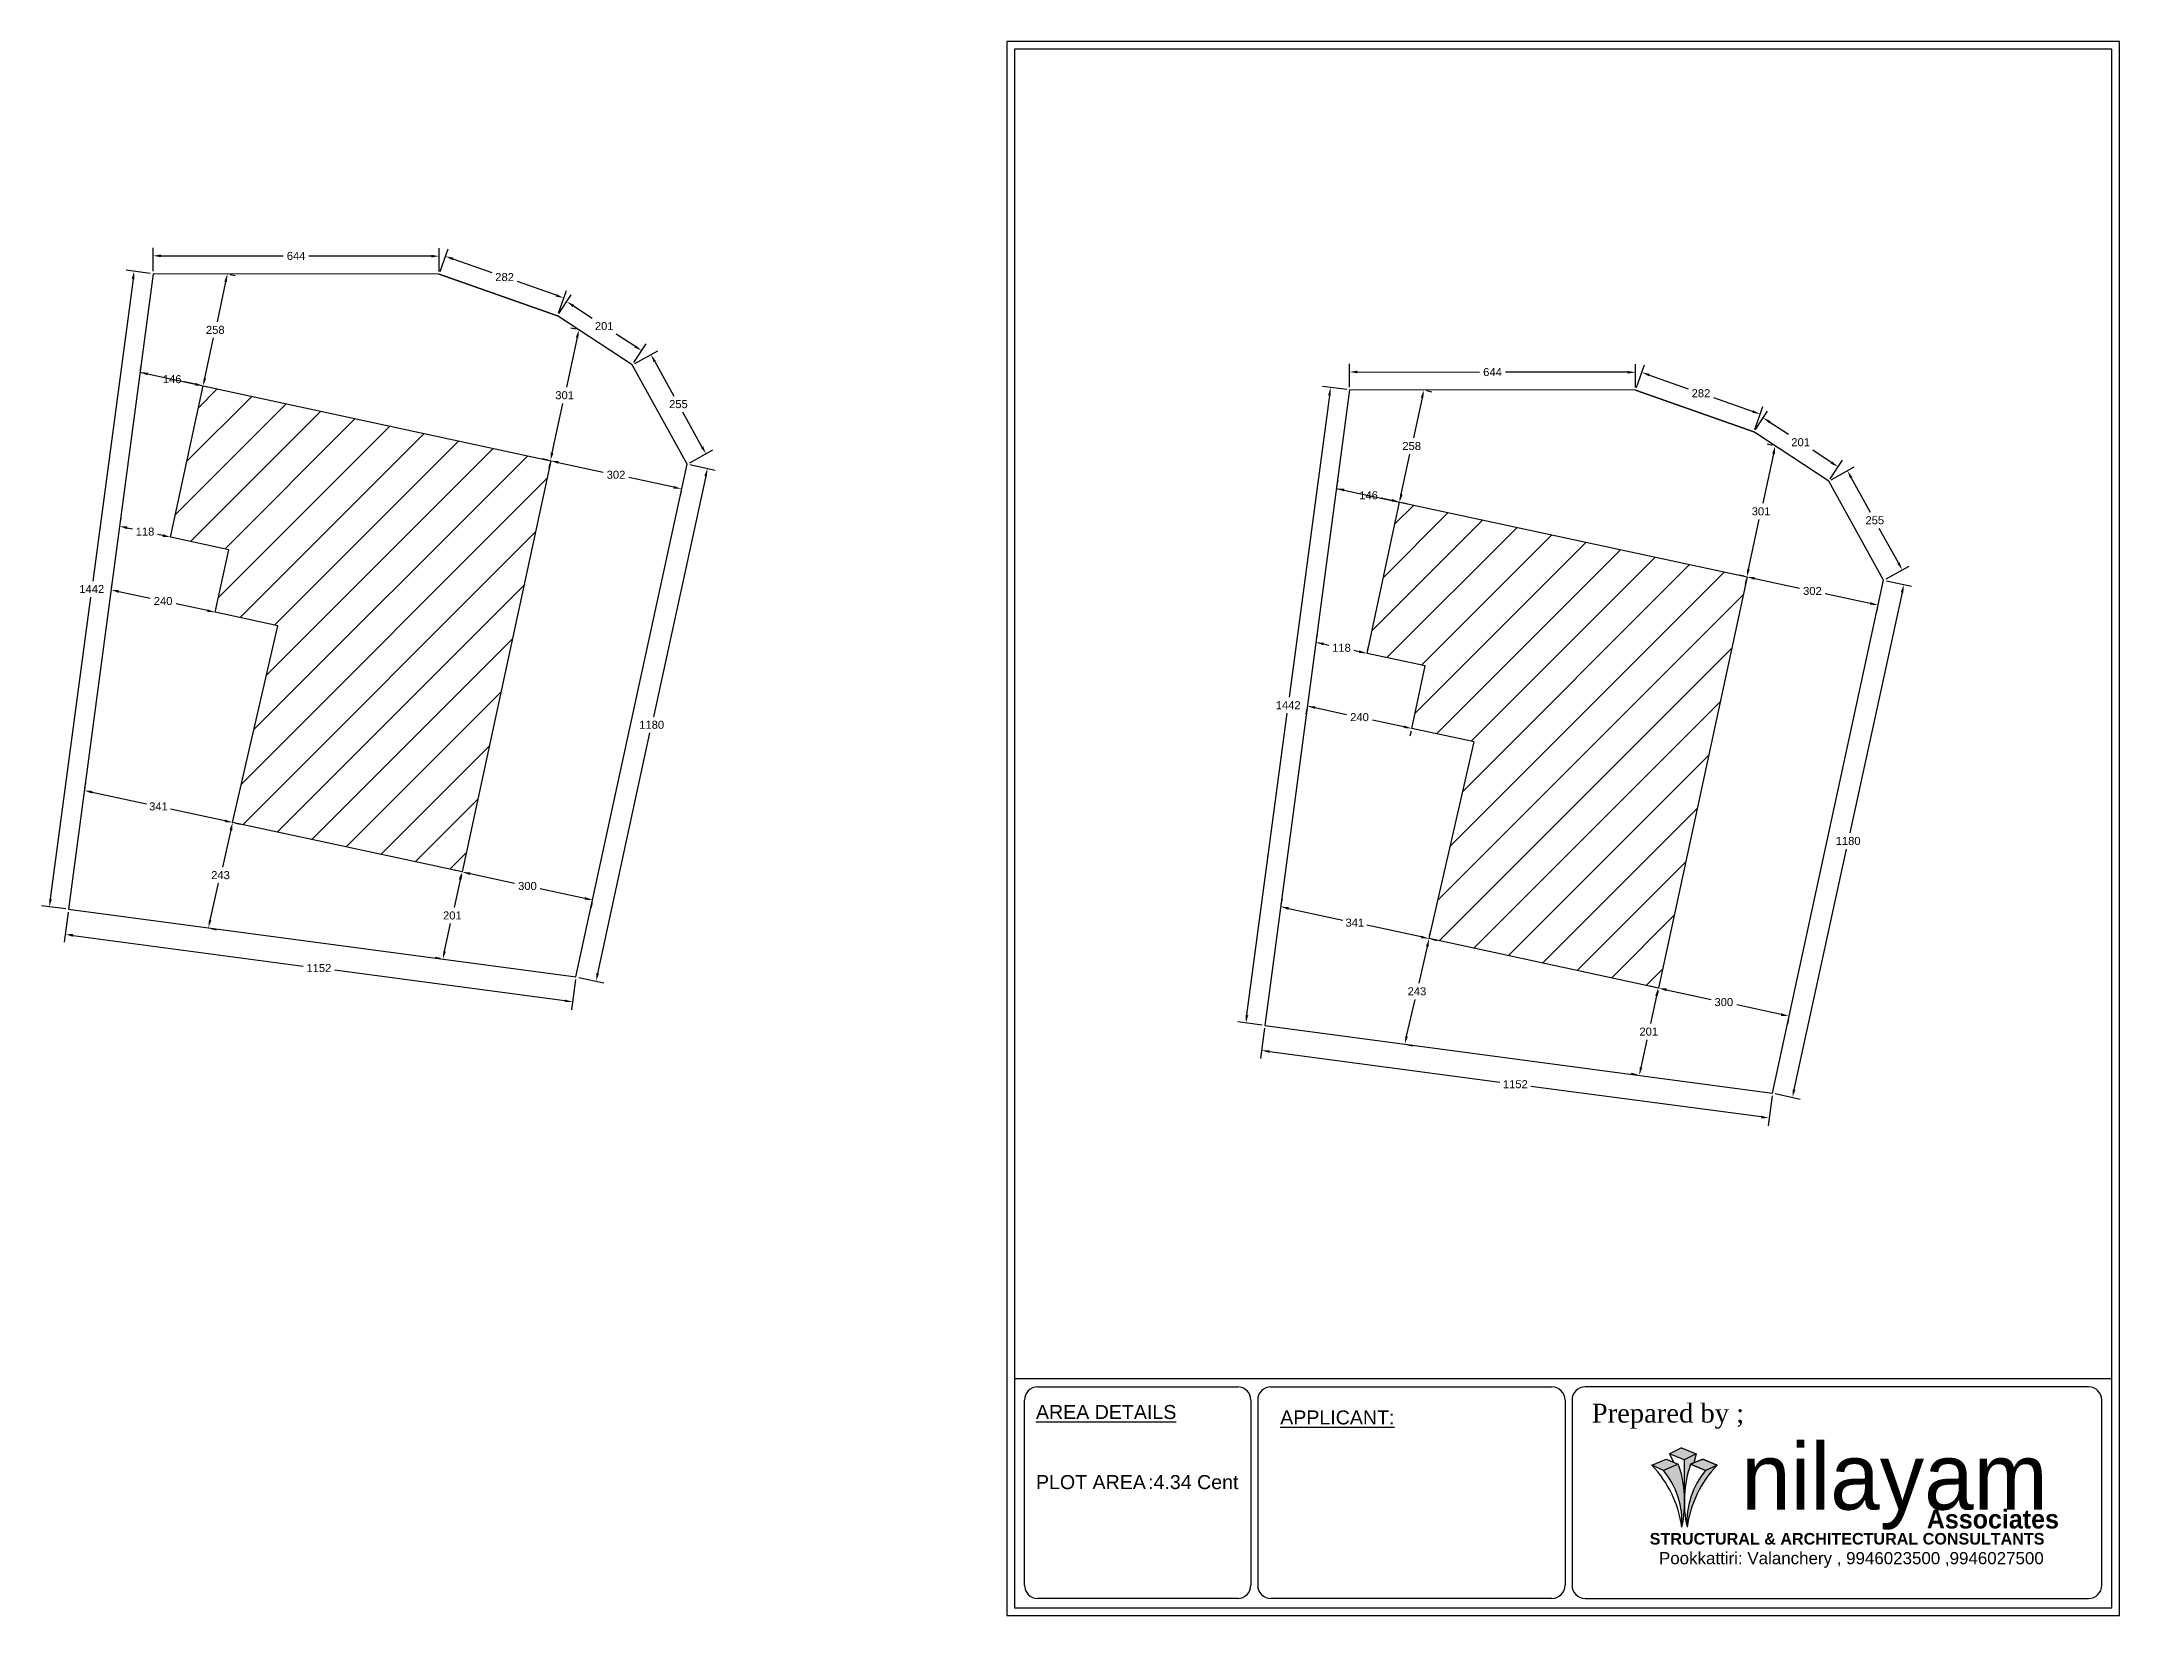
# Model space of a CAD drawing. Header units: inches. Extents: x -2903 to 3367, y -161 to 1064.
# Drawn here: x -676.09 to -629.35, y 517.69 to 553.08 of the extents above; entities that cross this region are included whole.
import ezdxf

# ---------------------------------------------------------------- set-up
doc = ezdxf.new("R2010")
doc.units = ezdxf.units.IN
doc.header["$MEASUREMENT"] = 0
doc.layers.add('PLAN', color=10, linetype='Continuous')
doc.styles.get("Standard").update_dxf_attribs({"font": 'arial.ttf'})
doc.dimstyles.get("Standard").update_dxf_attribs({"dimtxt": 0.18, "dimasz": 0.18, "dimexe": 0.18, "dimexo": 0.0625, "dimgap": 0.09, "dimtad": 0, "dimtih": 1, "dimtoh": 1, "dimdec": 0, "dimlfac": 100, "dimzin": 0, "dimdsep": 46, "dimtxsty": 'Standard', "dimcen": 0.09, "dimadec": 0, "dimazin": 0, "dimtfac": 1, "dimtdec": 0, "dimtofl": 0, "dimtmove": 0, "dimatfit": 3, "dimfxl": 1, "dimtolj": 1, "dimtzin": 0, "dimarcsym": 0})

# ---------------------------------------------------------------- blocks, each defined once
blk = doc.blocks.new('*D192')
at = {"color": 0, "lineweight": -2, "transparency": 16777216}
for p, q in [((-664.657, 543.593), (-664.682, 543.478)), ((-664.468, 543.616), (-663.457, 543.398)), ((-661.87, 543.057), (-662.881, 543.275)), ((-661.707, 542.958), (-661.732, 542.843))]:
    blk.add_line(p, q, dxfattribs=at)
at = {"color": 0, "transparency": 16777216}
for points in [[(-664.462, 543.645), (-664.474, 543.587), (-664.644, 543.654)], [(-661.864, 543.086), (-661.877, 543.028), (-661.694, 543.019)]]:
    blk.add_solid(points, dxfattribs=at)
at = {"layer": 'Defpoints', "color": 0, "transparency": 16777216}
for p in [(-664.644, 543.654), (-664.644, 543.654), (-661.694, 543.019)]:
    blk.add_point(p, dxfattribs=at)
at = {"color": 0, "transparency": 16777216, "insert": (-663.169, 543.337), "char_height": 0.18, "attachment_point": 5}
blk.add_mtext('\\A1;302', dxfattribs=at)
blk = doc.blocks.new('*D193')
at = {"color": 0, "lineweight": -2, "transparency": 16777216}
for p, q in [((-666.641, 534.344), (-666.666, 534.229)), ((-666.452, 534.367), (-665.45, 534.151)), ((-663.871, 533.811), (-664.873, 534.027)), ((-663.708, 533.712), (-663.733, 533.597))]:
    blk.add_line(p, q, dxfattribs=at)
at = {"color": 0, "transparency": 16777216}
for points in [[(-666.446, 534.396), (-666.459, 534.338), (-666.628, 534.405)], [(-663.864, 533.84), (-663.877, 533.781), (-663.695, 533.773)]]:
    blk.add_solid(points, dxfattribs=at)
at = {"layer": 'Defpoints', "color": 0, "transparency": 16777216}
for p in [(-666.628, 534.405), (-663.695, 533.773), (-663.695, 533.773)]:
    blk.add_point(p, dxfattribs=at)
at = {"color": 0, "transparency": 16777216, "insert": (-665.161, 534.089), "char_height": 0.18, "attachment_point": 5}
blk.add_mtext('\\A1;300', dxfattribs=at)
blk = doc.blocks.new('*D194')
at = {"color": 0, "lineweight": -2, "transparency": 16777216}
for p, q in [((-664.044, 546.421), (-664.286, 545.307)), ((-664.067, 546.61), (-664.182, 546.635)), ((-664.606, 543.83), (-664.365, 544.943)), ((-664.705, 543.667), (-664.82, 543.692))]:
    blk.add_line(p, q, dxfattribs=at)
at = {"color": 0, "transparency": 16777216}
for points in [[(-664.073, 546.427), (-664.015, 546.415), (-664.006, 546.597)], [(-664.635, 543.836), (-664.577, 543.824), (-664.644, 543.654)]]:
    blk.add_solid(points, dxfattribs=at)
at = {"layer": 'Defpoints', "color": 0, "transparency": 16777216}
for p in [(-664.006, 546.597), (-664.006, 546.597), (-664.644, 543.654)]:
    blk.add_point(p, dxfattribs=at)
at = {"color": 0, "transparency": 16777216, "insert": (-664.325, 545.125), "char_height": 0.18, "attachment_point": 5}
blk.add_mtext('\\A1;301', dxfattribs=at)
blk = doc.blocks.new('*D195')
at = {"color": 0, "lineweight": -2, "transparency": 16777216}
for p, q in [((-671.85, 547.842), (-671.735, 547.817)), ((-671.949, 547.679), (-672.143, 546.777)), ((-672.416, 545.512), (-672.222, 546.413)), ((-672.393, 545.322), (-672.278, 545.298))]:
    blk.add_line(p, q, dxfattribs=at)
at = {"color": 0, "transparency": 16777216}
for points in [[(-671.979, 547.685), (-671.92, 547.672), (-671.911, 547.855)], [(-672.445, 545.518), (-672.387, 545.505), (-672.454, 545.336)]]:
    blk.add_solid(points, dxfattribs=at)
at = {"layer": 'Defpoints', "color": 0, "transparency": 16777216}
for p in [(-671.911, 547.855), (-671.911, 547.855), (-672.454, 545.336)]:
    blk.add_point(p, dxfattribs=at)
at = {"color": 0, "transparency": 16777216, "insert": (-672.183, 546.595), "char_height": 0.18, "attachment_point": 5}
blk.add_mtext('\\A1;258', dxfattribs=at)
blk = doc.blocks.new('*D311')
at = {"color": 0, "lineweight": -2, "transparency": 16777216}
for p, q in [((-673.864, 545.703), (-673.84, 545.818)), ((-673.702, 545.604), (-673.433, 545.546)), ((-672.441, 545.397), (-672.416, 545.512)), ((-672.63, 545.373), (-672.872, 545.426))]:
    blk.add_line(p, q, dxfattribs=at)
at = {"color": 0, "transparency": 16777216}
for points in [[(-673.695, 545.634), (-673.708, 545.575), (-673.878, 545.642)], [(-672.624, 545.403), (-672.636, 545.344), (-672.454, 545.336)]]:
    blk.add_solid(points, dxfattribs=at)
at = {"layer": 'Defpoints', "color": 0, "transparency": 16777216}
for p in [(-673.878, 545.642), (-672.454, 545.336), (-672.454, 545.336)]:
    blk.add_point(p, dxfattribs=at)
at = {"color": 0, "transparency": 16777216, "insert": (-673.152, 545.486), "char_height": 0.18, "attachment_point": 5}
blk.add_mtext('\\A1;146', dxfattribs=at)
blk = doc.blocks.new('*D196')
at = {"color": 0, "lineweight": -2, "transparency": 16777216}
for p, q in [((-674.325, 542.243), (-674.3, 542.358)), ((-674.162, 542.144), (-674.043, 542.118)), ((-673.363, 541.972), (-673.482, 541.997)), ((-673.174, 541.995), (-673.149, 542.11))]:
    blk.add_line(p, q, dxfattribs=at)
at = {"color": 0, "transparency": 16777216}
for points in [[(-674.156, 542.173), (-674.169, 542.114), (-674.338, 542.182)], [(-673.357, 542.001), (-673.369, 541.942), (-673.187, 541.934)]]:
    blk.add_solid(points, dxfattribs=at)
at = {"layer": 'Defpoints', "color": 0, "transparency": 16777216}
for p in [(-674.338, 542.182), (-674.338, 542.182), (-673.187, 541.934)]:
    blk.add_point(p, dxfattribs=at)
at = {"color": 0, "transparency": 16777216, "insert": (-673.763, 542.058), "char_height": 0.18, "attachment_point": 5}
blk.add_mtext('\\A1;118', dxfattribs=at)
blk = doc.blocks.new('*D312')
at = {"color": 0, "lineweight": -2, "transparency": 16777216}
for p, q in [((-674.516, 540.811), (-674.491, 540.926)), ((-674.353, 540.712), (-673.646, 540.559)), ((-672.359, 540.282), (-673.066, 540.434)), ((-672.17, 540.305), (-672.145, 540.42))]:
    blk.add_line(p, q, dxfattribs=at)
at = {"color": 0, "transparency": 16777216}
for points in [[(-674.347, 540.741), (-674.359, 540.682), (-674.529, 540.75)], [(-672.353, 540.311), (-672.365, 540.253), (-672.183, 540.244)]]:
    blk.add_solid(points, dxfattribs=at)
at = {"layer": 'Defpoints', "color": 0, "transparency": 16777216}
for p in [(-674.529, 540.75), (-674.529, 540.75), (-672.183, 540.244)]:
    blk.add_point(p, dxfattribs=at)
at = {"color": 0, "transparency": 16777216, "insert": (-673.356, 540.497), "char_height": 0.18, "attachment_point": 5}
blk.add_mtext('\\A1;240', dxfattribs=at)
blk = doc.blocks.new('*D197')
at = {"color": 0, "lineweight": -2, "transparency": 16777216}
for p, q in [((-675.116, 536.298), (-675.092, 536.413)), ((-674.954, 536.199), (-673.732, 535.936)), ((-671.968, 535.555), (-673.19, 535.819)), ((-671.779, 535.579), (-671.754, 535.693))]:
    blk.add_line(p, q, dxfattribs=at)
at = {"color": 0, "transparency": 16777216}
for points in [[(-674.947, 536.228), (-674.96, 536.169), (-675.13, 536.237)], [(-671.962, 535.585), (-671.975, 535.526), (-671.792, 535.518)]]:
    blk.add_solid(points, dxfattribs=at)
at = {"layer": 'Defpoints', "color": 0, "transparency": 16777216}
for p in [(-675.13, 536.237), (-671.792, 535.518), (-671.792, 535.518)]:
    blk.add_point(p, dxfattribs=at)
at = {"color": 0, "transparency": 16777216, "insert": (-673.461, 535.877), "char_height": 0.18, "attachment_point": 5}
blk.add_mtext('\\A1;341', dxfattribs=at)
blk = doc.blocks.new('*D198')
at = {"color": 0, "lineweight": -2, "transparency": 16777216}
for p, q in [((-671.833, 535.342), (-672.023, 534.514)), ((-671.731, 535.504), (-671.617, 535.477)), ((-672.297, 533.323), (-672.107, 534.15)), ((-672.276, 533.133), (-672.162, 533.107))]:
    blk.add_line(p, q, dxfattribs=at)
at = {"color": 0, "transparency": 16777216}
for points in [[(-671.862, 535.349), (-671.803, 535.335), (-671.792, 535.518)], [(-672.326, 533.329), (-672.268, 533.316), (-672.337, 533.147)]]:
    blk.add_solid(points, dxfattribs=at)
at = {"layer": 'Defpoints', "color": 0, "transparency": 16777216}
for p in [(-671.792, 535.518), (-671.792, 535.518), (-672.337, 533.147)]:
    blk.add_point(p, dxfattribs=at)
at = {"color": 0, "transparency": 16777216, "insert": (-672.065, 534.332), "char_height": 0.18, "attachment_point": 5}
blk.add_mtext('\\A1;243', dxfattribs=at)
blk = doc.blocks.new('*D199')
at = {"color": 0, "lineweight": -2, "transparency": 16777216}
for p, q in [((-666.699, 534.42), (-666.814, 534.445)), ((-666.676, 534.231), (-666.811, 533.608)), ((-667.025, 532.621), (-666.89, 533.244)), ((-667.124, 532.458), (-667.239, 532.483))]:
    blk.add_line(p, q, dxfattribs=at)
at = {"color": 0, "transparency": 16777216}
for points in [[(-666.705, 534.237), (-666.647, 534.225), (-666.638, 534.407)], [(-667.054, 532.627), (-666.995, 532.615), (-667.063, 532.445)]]:
    blk.add_solid(points, dxfattribs=at)
at = {"layer": 'Defpoints', "color": 0, "transparency": 16777216}
for p in [(-666.638, 534.407), (-666.638, 534.407), (-667.063, 532.445)]:
    blk.add_point(p, dxfattribs=at)
at = {"color": 0, "transparency": 16777216, "insert": (-666.85, 533.426), "char_height": 0.18, "attachment_point": 5}
blk.add_mtext('\\A1;201', dxfattribs=at)
blk = doc.blocks.new('*D318')
at = {"color": 0, "lineweight": -2, "transparency": 16777216}
for p, q in [((-673.583, 547.919), (-673.582, 548.441)), ((-673.402, 548.261), (-670.653, 548.258)), ((-667.326, 548.254), (-670.075, 548.257)), ((-667.147, 547.912), (-667.146, 548.434))]:
    blk.add_line(p, q, dxfattribs=at)
at = {"color": 0, "transparency": 16777216}
for points in [[(-673.402, 548.291), (-673.403, 548.231), (-673.582, 548.261)], [(-667.326, 548.284), (-667.326, 548.224), (-667.146, 548.254)]]:
    blk.add_solid(points, dxfattribs=at)
at = {"layer": 'Defpoints', "color": 0, "transparency": 16777216}
for p in [(-673.582, 548.261), (-673.583, 547.856), (-667.147, 547.85)]:
    blk.add_point(p, dxfattribs=at)
at = {"color": 0, "transparency": 16777216, "insert": (-670.364, 548.258), "char_height": 0.18, "attachment_point": 5}
blk.add_mtext('\\A1;644', dxfattribs=at)
blk = doc.blocks.new('*D319')
at = {"color": 0, "lineweight": -2, "transparency": 16777216}
for p, q in [((-667.126, 547.909), (-666.945, 548.421)), ((-666.836, 548.191), (-665.965, 547.884)), ((-664.515, 547.373), (-665.386, 547.68)), ((-664.466, 546.971), (-664.286, 547.483))]:
    blk.add_line(p, q, dxfattribs=at)
at = {"color": 0, "transparency": 16777216}
for points in [[(-666.826, 548.22), (-666.846, 548.163), (-667.005, 548.251)], [(-664.505, 547.401), (-664.525, 547.345), (-664.345, 547.313)]]:
    blk.add_solid(points, dxfattribs=at)
at = {"layer": 'Defpoints', "color": 0, "transparency": 16777216}
for p in [(-667.147, 547.85), (-664.345, 547.313), (-664.487, 546.912)]:
    blk.add_point(p, dxfattribs=at)
at = {"color": 0, "transparency": 16777216, "insert": (-665.675, 547.782), "char_height": 0.18, "attachment_point": 5}
blk.add_mtext('\\A1;282', dxfattribs=at)
blk = doc.blocks.new('*D320')
at = {"color": 0, "lineweight": -2, "transparency": 16777216}
for p, q in [((-664.453, 546.964), (-664.179, 547.382)), ((-664.127, 547.133), (-663.708, 546.859)), ((-662.744, 546.227), (-663.162, 546.501)), ((-662.768, 545.861), (-662.494, 546.279))]:
    blk.add_line(p, q, dxfattribs=at)
at = {"color": 0, "transparency": 16777216}
for points in [[(-664.11, 547.158), (-664.143, 547.108), (-664.277, 547.232)], [(-662.727, 546.252), (-662.76, 546.202), (-662.593, 546.128)]]:
    blk.add_solid(points, dxfattribs=at)
at = {"layer": 'Defpoints', "color": 0, "transparency": 16777216}
for p in [(-664.487, 546.912), (-664.277, 547.232), (-662.803, 545.808)]:
    blk.add_point(p, dxfattribs=at)
at = {"color": 0, "transparency": 16777216, "insert": (-663.435, 546.68), "char_height": 0.18, "attachment_point": 5}
blk.add_mtext('\\A1;201', dxfattribs=at)
blk = doc.blocks.new('*D321')
at = {"color": 0, "lineweight": -2, "transparency": 16777216}
for p, q in [((-662.748, 545.839), (-662.227, 546.128)), ((-662.297, 545.883), (-661.867, 545.107)), ((-661.235, 543.968), (-661.665, 544.743)), ((-661.512, 543.608), (-660.991, 543.897))]:
    blk.add_line(p, q, dxfattribs=at)
at = {"color": 0, "transparency": 16777216}
for points in [[(-662.271, 545.898), (-662.323, 545.868), (-662.384, 546.04)], [(-661.209, 543.982), (-661.261, 543.953), (-661.148, 543.81)]]:
    blk.add_solid(points, dxfattribs=at)
at = {"layer": 'Defpoints', "color": 0, "transparency": 16777216}
for p in [(-662.803, 545.808), (-661.566, 543.578), (-661.148, 543.81)]:
    blk.add_point(p, dxfattribs=at)
at = {"color": 0, "transparency": 16777216, "insert": (-661.766, 544.925), "char_height": 0.18, "attachment_point": 5}
blk.add_mtext('\\A1;255', dxfattribs=at)
blk = doc.blocks.new('*D322')
at = {"color": 0, "lineweight": -2, "transparency": 16777216}
for p, q in [((-661.505, 543.565), (-660.938, 543.442)), ((-661.152, 543.304), (-662.326, 537.896)), ((-663.579, 532.124), (-662.405, 537.532)), ((-664.008, 532.033), (-663.441, 531.91))]:
    blk.add_line(p, q, dxfattribs=at)
at = {"color": 0, "transparency": 16777216}
for points in [[(-661.182, 543.31), (-661.123, 543.298), (-661.114, 543.48)], [(-663.608, 532.131), (-663.55, 532.118), (-663.617, 531.949)]]:
    blk.add_solid(points, dxfattribs=at)
at = {"layer": 'Defpoints', "color": 0, "transparency": 16777216}
for p in [(-661.566, 543.578), (-664.069, 532.047), (-663.617, 531.949)]:
    blk.add_point(p, dxfattribs=at)
at = {"color": 0, "transparency": 16777216, "insert": (-662.366, 537.714), "char_height": 0.18, "attachment_point": 5}
blk.add_mtext('\\A1;1180', dxfattribs=at)
blk = doc.blocks.new('*D323')
at = {"color": 0, "lineweight": -2, "transparency": 16777216}
for p, q in [((-675.493, 533.504), (-675.584, 532.825)), ((-675.382, 532.979), (-670.202, 532.29)), ((-664.323, 531.507), (-669.503, 532.197)), ((-664.078, 531.985), (-664.168, 531.305))]:
    blk.add_line(p, q, dxfattribs=at)
at = {"color": 0, "transparency": 16777216}
for points in [[(-675.378, 533.009), (-675.386, 532.949), (-675.56, 533.003)], [(-664.319, 531.537), (-664.327, 531.477), (-664.144, 531.483)]]:
    blk.add_solid(points, dxfattribs=at)
at = {"layer": 'Defpoints', "color": 0, "transparency": 16777216}
for p in [(-675.485, 533.566), (-675.56, 533.003), (-664.069, 532.047)]:
    blk.add_point(p, dxfattribs=at)
at = {"color": 0, "transparency": 16777216, "insert": (-669.852, 532.243), "char_height": 0.18, "attachment_point": 5}
blk.add_mtext('\\A1;1152', dxfattribs=at)
blk = doc.blocks.new('*D324')
at = {"color": 0, "lineweight": -2, "transparency": 16777216}
for p, q in [((-673.645, 547.865), (-674.188, 547.937)), ((-674.033, 547.735), (-674.937, 540.948)), ((-675.888, 533.801), (-674.985, 540.588)), ((-675.547, 533.574), (-676.09, 533.647))]:
    blk.add_line(p, q, dxfattribs=at)
at = {"color": 0, "transparency": 16777216}
for points in [[(-674.063, 547.739), (-674.003, 547.731), (-674.009, 547.913)], [(-675.918, 533.805), (-675.858, 533.797), (-675.912, 533.623)]]:
    blk.add_solid(points, dxfattribs=at)
at = {"layer": 'Defpoints', "color": 0, "transparency": 16777216}
for p in [(-673.583, 547.856), (-675.912, 533.623), (-675.485, 533.566)]:
    blk.add_point(p, dxfattribs=at)
at = {"color": 0, "transparency": 16777216, "insert": (-674.961, 540.768), "char_height": 0.18, "attachment_point": 5}
blk.add_mtext('\\A1;1442', dxfattribs=at)
blk = doc.blocks.new('nilayan new')
h = blk.add_hatch(color=256)
h.set_gradient(color1=(171, 171, 160), color2=(233, 233, 231), one_color=1, tint=0.91)
h.paths.add_polyline_path([(-543.265, 296.076), (-543.464, 295.991), (-543.303, 295.916), (-543.099, 296.007)])
h.paths.add_polyline_path([(-543.099, 296.007), (-543.303, 295.916, -0.197043), (-543.05, 295.133, 0.041266), (-543.013, 295.39, -0.030102), (-543.013, 295.58, 0.069334)])
h.paths.add_polyline_path([(-542.927, 296.007), (-542.722, 295.916), (-542.561, 295.991), (-542.76, 296.076)])
h.paths.add_polyline_path([(-542.561, 295.991), (-542.722, 295.916, 0.197043), (-542.976, 295.133, -0.158169)])
h = blk.add_hatch(color=256)
h.set_gradient(color1=(13, 97, 231), color2=(163, 196, 250), one_color=1, tint=0.81, name='HEMISPHERICAL')
h.paths.add_polyline_path([(-542.848, 296.148), (-543.052, 296.23), (-543.218, 296.149), (-543.018, 296.064)])
h.paths.add_polyline_path([(-543.016, 295.622, -0.006631), (-543.013, 295.58, -0.069334), (-542.927, 296.007), (-542.882, 296.026), (-542.848, 296.148), (-543.018, 296.064)])
for p, q in [((-543.464, 295.991), (-543.265, 296.076)), ((-543.303, 295.916), (-543.464, 295.991)), ((-543.099, 296.007), (-543.303, 295.916)), ((-543.265, 296.076), (-543.099, 296.007)), ((-543.052, 296.23), (-543.218, 296.149)), ((-543.018, 296.064), (-543.218, 296.149)), ((-543.218, 296.149), (-543.163, 296.034)), ((-543.052, 296.23), (-542.848, 296.148)), ((-542.848, 296.148), (-543.018, 296.064)), ((-543.018, 296.064), (-543.016, 295.622)), ((-542.76, 296.076), (-542.927, 296.007)), ((-542.927, 296.007), (-542.722, 295.916)), ((-542.848, 296.148), (-542.882, 296.026)), ((-542.561, 295.991), (-542.76, 296.076)), ((-542.722, 295.916), (-542.561, 295.991))]:
    blk.add_line(p, q)
for points in [[(-543.265, 296.076), (-543.099, 296.007), (-543.303, 295.916), (-543.464, 295.991), (-543.265, 296.076)], [(-542.76, 296.076), (-542.561, 295.991), (-542.722, 295.916), (-542.927, 296.007), (-542.76, 296.076)]]:
    blk.add_lwpolyline(points)
for centre, radius, start, end in [((-544.579, 294.922), 1.544, 7.8259, 43.7778), ((-544.588, 295.485), 1.579, 347.0994, 19.3132), ((-541.437, 295.485), 1.579, 160.6868, 192.9006), ((-541.446, 294.922), 1.544, 136.2222, 172.1741), ((-544.132, 295.215), 1.085, 355.6446, 40.2323), ((-541.893, 295.215), 1.085, 139.7677, 184.3554)]:
    blk.add_arc(centre, radius, start, end)
at = {"attachment_point": 1}
for s, width, insert, char_height in [('{\\fBauhaus|b0|i0|c0|p2;\\C5;nilayam}', 18.84828, (-542.225, 296.297), 0.92248), ('Pookkattiri: Valanchery , 9946023500 ,9946027500', 13.33237, (-543.366, 294.786), 0.168)]:
    blk.add_mtext_dynamic_manual_height_columns(s, width=width, gutter_width=1, heights=[0], dxfattribs=dict(at, insert=insert, char_height=char_height))
for s, insert, char_height, width in [('{\\fBauhaus|b1|i0|c0|p2;Associates}', (-539.651, 295.373), 0.25945, 11.05359), ('{\\fArial Greek|b1|i0|c0|p34;STRUCTURAL & ARCHITECTURAL CONSULTANTS}', (-543.495, 295.051), 0.16, 15.33754)]:
    blk.add_mtext(s, dxfattribs=dict(at, insert=insert, char_height=char_height, width=width))
blk = doc.blocks.new('*D429')
at = {"color": 0, "lineweight": -2, "transparency": 16777216}
for p, q in [((-637.746, 540.981), (-637.771, 540.866)), ((-637.557, 541.004), (-636.546, 540.786)), ((-634.959, 540.445), (-635.971, 540.662)), ((-634.797, 540.346), (-634.821, 540.231))]:
    blk.add_line(p, q, dxfattribs=at)
at = {"color": 0, "transparency": 16777216}
for points in [[(-637.551, 541.033), (-637.564, 540.975), (-637.733, 541.042)], [(-634.953, 540.474), (-634.966, 540.415), (-634.784, 540.407)]]:
    blk.add_solid(points, dxfattribs=at)
at = {"layer": 'Defpoints', "color": 0, "transparency": 16777216}
for p in [(-637.733, 541.042), (-637.733, 541.042), (-634.784, 540.407)]:
    blk.add_point(p, dxfattribs=at)
at = {"color": 0, "transparency": 16777216, "insert": (-636.258, 540.724), "char_height": 0.18, "attachment_point": 5}
blk.add_mtext('\\A1;302', dxfattribs=at)
blk = doc.blocks.new('*D430')
at = {"color": 0, "lineweight": -2, "transparency": 16777216}
for p, q in [((-639.731, 531.732), (-639.755, 531.617)), ((-639.542, 531.755), (-638.539, 531.539)), ((-636.96, 531.199), (-637.962, 531.415)), ((-636.797, 531.1), (-636.822, 530.985))]:
    blk.add_line(p, q, dxfattribs=at)
at = {"color": 0, "transparency": 16777216}
for points in [[(-639.535, 531.784), (-639.548, 531.725), (-639.717, 531.793)], [(-636.954, 531.228), (-636.966, 531.169), (-636.784, 531.161)]]:
    blk.add_solid(points, dxfattribs=at)
at = {"layer": 'Defpoints', "color": 0, "transparency": 16777216}
for p in [(-639.717, 531.793), (-636.784, 531.161), (-636.784, 531.161)]:
    blk.add_point(p, dxfattribs=at)
at = {"color": 0, "transparency": 16777216, "insert": (-638.251, 531.477), "char_height": 0.18, "attachment_point": 5}
blk.add_mtext('\\A1;300', dxfattribs=at)
blk = doc.blocks.new('*D431')
at = {"color": 0, "lineweight": -2, "transparency": 16777216}
for p, q in [((-637.133, 543.809), (-637.375, 542.695)), ((-637.156, 543.998), (-637.271, 544.023)), ((-637.695, 541.218), (-637.454, 542.331)), ((-637.794, 541.055), (-637.909, 541.08))]:
    blk.add_line(p, q, dxfattribs=at)
at = {"color": 0, "transparency": 16777216}
for points in [[(-637.163, 543.815), (-637.104, 543.802), (-637.095, 543.985)], [(-637.724, 541.224), (-637.666, 541.211), (-637.733, 541.042)]]:
    blk.add_solid(points, dxfattribs=at)
at = {"layer": 'Defpoints', "color": 0, "transparency": 16777216}
for p in [(-637.095, 543.985), (-637.095, 543.985), (-637.733, 541.042)]:
    blk.add_point(p, dxfattribs=at)
at = {"color": 0, "transparency": 16777216, "insert": (-637.414, 542.513), "char_height": 0.18, "attachment_point": 5}
blk.add_mtext('\\A1;301', dxfattribs=at)
blk = doc.blocks.new('*D432')
at = {"color": 0, "lineweight": -2, "transparency": 16777216}
for p, q in [((-645.038, 545.067), (-645.233, 544.165)), ((-644.939, 545.229), (-644.825, 545.205)), ((-645.505, 542.899), (-645.311, 543.801)), ((-645.482, 542.71), (-645.367, 542.685))]:
    blk.add_line(p, q, dxfattribs=at)
at = {"color": 0, "transparency": 16777216}
for points in [[(-645.068, 545.073), (-645.009, 545.06), (-645, 545.243)], [(-645.535, 542.906), (-645.476, 542.893), (-645.543, 542.723)]]:
    blk.add_solid(points, dxfattribs=at)
at = {"layer": 'Defpoints', "color": 0, "transparency": 16777216}
for p in [(-645, 545.243), (-645, 545.243), (-645.543, 542.723)]:
    blk.add_point(p, dxfattribs=at)
at = {"color": 0, "transparency": 16777216, "insert": (-645.272, 543.983), "char_height": 0.18, "attachment_point": 5}
blk.add_mtext('\\A1;258', dxfattribs=at)
blk = doc.blocks.new('*D437')
at = {"color": 0, "lineweight": -2, "transparency": 16777216}
for p, q in [((-646.954, 543.091), (-646.929, 543.206)), ((-646.791, 542.992), (-646.522, 542.934)), ((-645.719, 542.761), (-645.961, 542.813)), ((-645.53, 542.784), (-645.505, 542.899))]:
    blk.add_line(p, q, dxfattribs=at)
at = {"color": 0, "transparency": 16777216}
for points in [[(-646.785, 543.022), (-646.797, 542.963), (-646.967, 543.03)], [(-645.713, 542.791), (-645.726, 542.732), (-645.543, 542.723)]]:
    blk.add_solid(points, dxfattribs=at)
at = {"layer": 'Defpoints', "color": 0, "transparency": 16777216}
for p in [(-646.967, 543.03), (-645.543, 542.723), (-645.543, 542.723)]:
    blk.add_point(p, dxfattribs=at)
at = {"color": 0, "transparency": 16777216, "insert": (-646.241, 542.874), "char_height": 0.18, "attachment_point": 5}
blk.add_mtext('\\A1;146', dxfattribs=at)
blk = doc.blocks.new('*D433')
at = {"color": 0, "lineweight": -2, "transparency": 16777216}
for p, q in [((-647.414, 539.631), (-647.39, 539.745)), ((-647.252, 539.532), (-647.132, 539.506)), ((-646.452, 539.359), (-646.571, 539.385)), ((-646.263, 539.383), (-646.238, 539.497))]:
    blk.add_line(p, q, dxfattribs=at)
at = {"color": 0, "transparency": 16777216}
for points in [[(-647.245, 539.561), (-647.258, 539.502), (-647.427, 539.569)], [(-646.446, 539.389), (-646.458, 539.33), (-646.276, 539.321)]]:
    blk.add_solid(points, dxfattribs=at)
at = {"layer": 'Defpoints', "color": 0, "transparency": 16777216}
for p in [(-647.427, 539.569), (-647.427, 539.569), (-646.276, 539.321)]:
    blk.add_point(p, dxfattribs=at)
at = {"color": 0, "transparency": 16777216, "insert": (-646.852, 539.445), "char_height": 0.18, "attachment_point": 5}
blk.add_mtext('\\A1;118', dxfattribs=at)
blk = doc.blocks.new('*D438')
at = {"color": 0, "lineweight": -2, "transparency": 16777216}
for p, q in [((-647.631, 538.076), (-647.656, 537.962)), ((-647.442, 538.1), (-646.735, 537.947)), ((-645.448, 537.67), (-646.155, 537.822)), ((-645.285, 537.571), (-645.31, 537.456))]:
    blk.add_line(p, q, dxfattribs=at)
at = {"color": 0, "transparency": 16777216}
for points in [[(-647.436, 538.129), (-647.448, 538.07), (-647.618, 538.137)], [(-645.442, 537.699), (-645.454, 537.641), (-645.272, 537.632)]]:
    blk.add_solid(points, dxfattribs=at)
at = {"layer": 'Defpoints', "color": 0, "transparency": 16777216}
for p in [(-647.618, 538.137), (-647.618, 538.137), (-645.272, 537.632)]:
    blk.add_point(p, dxfattribs=at)
at = {"color": 0, "transparency": 16777216, "insert": (-646.445, 537.885), "char_height": 0.18, "attachment_point": 5}
blk.add_mtext('\\A1;240', dxfattribs=at)
blk = doc.blocks.new('*D434')
at = {"color": 0, "lineweight": -2, "transparency": 16777216}
for p, q in [((-648.206, 533.685), (-648.181, 533.8)), ((-648.043, 533.586), (-646.822, 533.323)), ((-645.057, 532.943), (-646.279, 533.206)), ((-644.868, 532.966), (-644.844, 533.081))]:
    blk.add_line(p, q, dxfattribs=at)
at = {"color": 0, "transparency": 16777216}
for points in [[(-648.037, 533.616), (-648.049, 533.557), (-648.219, 533.624)], [(-645.051, 532.973), (-645.064, 532.914), (-644.881, 532.905)]]:
    blk.add_solid(points, dxfattribs=at)
at = {"layer": 'Defpoints', "color": 0, "transparency": 16777216}
for p in [(-648.219, 533.624), (-644.881, 532.905), (-644.881, 532.905)]:
    blk.add_point(p, dxfattribs=at)
at = {"color": 0, "transparency": 16777216, "insert": (-646.55, 533.265), "char_height": 0.18, "attachment_point": 5}
blk.add_mtext('\\A1;341', dxfattribs=at)
blk = doc.blocks.new('*D435')
at = {"color": 0, "lineweight": -2, "transparency": 16777216}
for p, q in [((-644.821, 532.891), (-644.706, 532.865)), ((-644.922, 532.73), (-645.112, 531.902)), ((-645.386, 530.71), (-645.196, 531.538)), ((-645.366, 530.521), (-645.251, 530.495))]:
    blk.add_line(p, q, dxfattribs=at)
at = {"color": 0, "transparency": 16777216}
for points in [[(-644.951, 532.737), (-644.893, 532.723), (-644.881, 532.905)], [(-645.415, 530.717), (-645.357, 530.704), (-645.426, 530.535)]]:
    blk.add_solid(points, dxfattribs=at)
at = {"layer": 'Defpoints', "color": 0, "transparency": 16777216}
for p in [(-644.881, 532.905), (-644.881, 532.905), (-645.426, 530.535)]:
    blk.add_point(p, dxfattribs=at)
at = {"color": 0, "transparency": 16777216, "insert": (-645.154, 531.72), "char_height": 0.18, "attachment_point": 5}
blk.add_mtext('\\A1;243', dxfattribs=at)
blk = doc.blocks.new('*D436')
at = {"color": 0, "lineweight": -2, "transparency": 16777216}
for p, q in [((-639.788, 531.808), (-639.903, 531.833)), ((-639.765, 531.619), (-639.9, 530.996)), ((-640.114, 530.009), (-639.979, 530.632)), ((-640.213, 529.846), (-640.328, 529.871))]:
    blk.add_line(p, q, dxfattribs=at)
at = {"color": 0, "transparency": 16777216}
for points in [[(-639.794, 531.625), (-639.736, 531.613), (-639.727, 531.795)], [(-640.143, 530.015), (-640.084, 530.002), (-640.152, 529.833)]]:
    blk.add_solid(points, dxfattribs=at)
at = {"layer": 'Defpoints', "color": 0, "transparency": 16777216}
for p in [(-639.727, 531.795), (-639.727, 531.795), (-640.152, 529.833)]:
    blk.add_point(p, dxfattribs=at)
at = {"color": 0, "transparency": 16777216, "insert": (-639.939, 530.814), "char_height": 0.18, "attachment_point": 5}
blk.add_mtext('\\A1;201', dxfattribs=at)
blk = doc.blocks.new('*D439')
at = {"color": 0, "lineweight": -2, "transparency": 16777216}
for p, q in [((-646.672, 545.307), (-646.671, 545.829)), ((-646.492, 545.649), (-643.743, 545.646)), ((-640.416, 545.642), (-643.165, 545.645)), ((-640.236, 545.3), (-640.235, 545.822))]:
    blk.add_line(p, q, dxfattribs=at)
at = {"color": 0, "transparency": 16777216}
for points in [[(-646.492, 545.679), (-646.492, 545.619), (-646.672, 545.649)], [(-640.416, 545.672), (-640.416, 545.612), (-640.236, 545.642)]]:
    blk.add_solid(points, dxfattribs=at)
at = {"layer": 'Defpoints', "color": 0, "transparency": 16777216}
for p in [(-646.672, 545.649), (-646.672, 545.244), (-640.236, 545.238)]:
    blk.add_point(p, dxfattribs=at)
at = {"color": 0, "transparency": 16777216, "insert": (-643.454, 545.645), "char_height": 0.18, "attachment_point": 5}
blk.add_mtext('\\A1;644', dxfattribs=at)
blk = doc.blocks.new('*D440')
at = {"color": 0, "lineweight": -2, "transparency": 16777216}
for p, q in [((-640.215, 545.297), (-640.035, 545.809)), ((-639.925, 545.579), (-639.054, 545.272)), ((-637.604, 544.761), (-638.475, 545.068)), ((-637.555, 544.359), (-637.375, 544.871))]:
    blk.add_line(p, q, dxfattribs=at)
at = {"color": 0, "transparency": 16777216}
for points in [[(-639.915, 545.607), (-639.935, 545.551), (-640.095, 545.639)], [(-637.594, 544.789), (-637.614, 544.733), (-637.435, 544.701)]]:
    blk.add_solid(points, dxfattribs=at)
at = {"layer": 'Defpoints', "color": 0, "transparency": 16777216}
for p in [(-640.236, 545.238), (-637.435, 544.701), (-637.576, 544.3)]:
    blk.add_point(p, dxfattribs=at)
at = {"color": 0, "transparency": 16777216, "insert": (-638.765, 545.17), "char_height": 0.18, "attachment_point": 5}
blk.add_mtext('\\A1;282', dxfattribs=at)
blk = doc.blocks.new('*D441')
at = {"color": 0, "lineweight": -2, "transparency": 16777216}
for p, q in [((-637.542, 544.352), (-637.268, 544.77)), ((-637.216, 544.521), (-636.797, 544.247)), ((-635.833, 543.615), (-636.251, 543.889)), ((-635.857, 543.249), (-635.584, 543.667))]:
    blk.add_line(p, q, dxfattribs=at)
at = {"color": 0, "transparency": 16777216}
for points in [[(-637.2, 544.546), (-637.232, 544.496), (-637.367, 544.62)], [(-635.816, 543.64), (-635.849, 543.59), (-635.682, 543.516)]]:
    blk.add_solid(points, dxfattribs=at)
at = {"layer": 'Defpoints', "color": 0, "transparency": 16777216}
for p in [(-637.367, 544.62), (-637.576, 544.3), (-635.892, 543.196)]:
    blk.add_point(p, dxfattribs=at)
at = {"color": 0, "transparency": 16777216, "insert": (-636.524, 544.068), "char_height": 0.18, "attachment_point": 5}
blk.add_mtext('\\A1;201', dxfattribs=at)
blk = doc.blocks.new('*D442')
at = {"color": 0, "lineweight": -2, "transparency": 16777216}
for p, q in [((-635.837, 543.227), (-635.316, 543.515)), ((-635.386, 543.271), (-634.956, 542.495)), ((-634.324, 541.355), (-634.754, 542.131)), ((-634.601, 540.996), (-634.08, 541.285))]:
    blk.add_line(p, q, dxfattribs=at)
at = {"color": 0, "transparency": 16777216}
for points in [[(-635.36, 543.285), (-635.412, 543.256), (-635.473, 543.428)], [(-634.298, 541.37), (-634.351, 541.341), (-634.237, 541.198)]]:
    blk.add_solid(points, dxfattribs=at)
at = {"layer": 'Defpoints', "color": 0, "transparency": 16777216}
for p in [(-635.892, 543.196), (-634.656, 540.966), (-634.237, 541.198)]:
    blk.add_point(p, dxfattribs=at)
at = {"color": 0, "transparency": 16777216, "insert": (-634.855, 542.313), "char_height": 0.18, "attachment_point": 5}
blk.add_mtext('\\A1;255', dxfattribs=at)
blk = doc.blocks.new('*D443')
at = {"color": 0, "lineweight": -2, "transparency": 16777216}
for p, q in [((-634.594, 540.953), (-634.028, 540.83)), ((-634.242, 540.692), (-635.416, 535.284)), ((-636.668, 529.512), (-635.494, 534.92)), ((-637.098, 529.421), (-636.531, 529.298))]:
    blk.add_line(p, q, dxfattribs=at)
at = {"color": 0, "transparency": 16777216}
for points in [[(-634.271, 540.698), (-634.212, 540.686), (-634.203, 540.868)], [(-636.698, 529.519), (-636.639, 529.506), (-636.707, 529.336)]]:
    blk.add_solid(points, dxfattribs=at)
at = {"layer": 'Defpoints', "color": 0, "transparency": 16777216}
for p in [(-634.656, 540.966), (-637.159, 529.434), (-636.707, 529.336)]:
    blk.add_point(p, dxfattribs=at)
at = {"color": 0, "transparency": 16777216, "insert": (-635.455, 535.102), "char_height": 0.18, "attachment_point": 5}
blk.add_mtext('\\A1;1180', dxfattribs=at)
blk = doc.blocks.new('*D444')
at = {"color": 0, "lineweight": -2, "transparency": 16777216}
for p, q in [((-648.583, 530.892), (-648.673, 530.212)), ((-648.471, 530.367), (-643.291, 529.678)), ((-637.412, 528.895), (-642.592, 529.584)), ((-637.167, 529.373), (-637.257, 528.693))]:
    blk.add_line(p, q, dxfattribs=at)
at = {"color": 0, "transparency": 16777216}
for points in [[(-648.467, 530.397), (-648.475, 530.337), (-648.649, 530.391)], [(-637.408, 528.925), (-637.416, 528.865), (-637.234, 528.871)]]:
    blk.add_solid(points, dxfattribs=at)
at = {"layer": 'Defpoints', "color": 0, "transparency": 16777216}
for p in [(-648.574, 530.954), (-648.649, 530.391), (-637.159, 529.434)]:
    blk.add_point(p, dxfattribs=at)
at = {"color": 0, "transparency": 16777216, "insert": (-642.941, 529.631), "char_height": 0.18, "attachment_point": 5}
blk.add_mtext('\\A1;1152', dxfattribs=at)
blk = doc.blocks.new('*D445')
at = {"color": 0, "lineweight": -2, "transparency": 16777216}
for p, q in [((-647.122, 545.123), (-648.026, 538.336)), ((-646.734, 545.252), (-647.277, 545.325)), ((-648.977, 531.189), (-648.074, 537.976)), ((-648.636, 530.962), (-649.179, 531.035))]:
    blk.add_line(p, q, dxfattribs=at)
at = {"color": 0, "transparency": 16777216}
for points in [[(-647.152, 545.127), (-647.093, 545.119), (-647.099, 545.301)], [(-649.007, 531.193), (-648.947, 531.185), (-649.001, 531.011)]]:
    blk.add_solid(points, dxfattribs=at)
at = {"layer": 'Defpoints', "color": 0, "transparency": 16777216}
for p in [(-646.672, 545.244), (-649.001, 531.011), (-648.574, 530.954)]:
    blk.add_point(p, dxfattribs=at)
at = {"color": 0, "transparency": 16777216, "insert": (-648.05, 538.156), "char_height": 0.18, "attachment_point": 5}
blk.add_mtext('\\A1;1442', dxfattribs=at)

msp = doc.modelspace()

# ---------------------------------------------------------------- linework, layer by layer
for p, q in [((-673.583, 547.856), (-675.485, 533.566)), ((-667.147, 547.85), (-673.583, 547.856)), ((-667.147, 547.85), (-664.487, 546.912)), ((-664.487, 546.912), (-667.147, 547.85)), ((-662.803, 545.808), (-664.487, 546.912)), ((-661.566, 543.578), (-662.803, 545.808)), ((-646.672, 545.244), (-648.574, 530.954)), ((-640.236, 545.238), (-646.672, 545.244)), ((-640.236, 545.238), (-637.576, 544.3)), ((-637.576, 544.3), (-640.236, 545.238)), ((-635.892, 543.196), (-637.576, 544.3)), ((-664.069, 532.047), (-661.566, 543.578)), ((-634.656, 540.966), (-635.892, 543.196)), ((-637.159, 529.434), (-634.656, 540.966)), ((-675.485, 533.566), (-664.069, 532.047)), ((-648.574, 530.954), (-637.159, 529.434)), ((-653.982, 521.786), (-653.982, 522.526)), ((-653.685, 522.824), (-649.176, 522.824)), ((-648.89, 522.526), (-648.89, 521.786)), ((-648.734, 522.526), (-648.734, 521.786)), ((-648.449, 522.824), (-642.119, 522.824)), ((-641.821, 522.526), (-641.821, 521.786)), ((-641.666, 522.526), (-641.666, 521.786)), ((-630.046, 522.824), (-641.368, 522.824)), ((-629.749, 521.786), (-629.749, 522.526)), ((-653.982, 518.365), (-653.982, 522.323)), ((-648.89, 522.323), (-648.89, 518.365)), ((-648.734, 522.323), (-648.734, 518.365)), ((-641.821, 522.323), (-641.821, 518.365)), ((-641.666, 522.323), (-641.666, 518.365)), ((-629.749, 518.365), (-629.749, 522.323)), ((-649.176, 518.067), (-653.685, 518.067)), ((-642.119, 518.067), (-648.449, 518.067)), ((-641.368, 518.067), (-630.046, 518.067))]:
    msp.add_line(p, q)
at = {"linetype": 'Continuous'}
for p, q in [((-672.819, 543.642), (-671.361, 545.1)), ((-672.56, 544.844), (-672.137, 545.267)), ((-673.078, 542.441), (-670.585, 544.933)), ((-672.738, 541.837), (-669.81, 544.766)), ((-671.963, 541.67), (-669.034, 544.599)), ((-672.111, 540.579), (-668.258, 544.431)), ((-671.623, 540.124), (-667.482, 544.264)), ((-670.847, 539.956), (-666.707, 544.097)), ((-671.312, 537.606), (-665.155, 543.763)), ((-671.031, 538.83), (-665.931, 543.93)), ((-671.594, 536.381), (-664.722, 543.253)), ((-645.649, 542.232), (-645.226, 542.655)), ((-646.167, 539.828), (-643.675, 542.321)), ((-645.908, 541.03), (-644.45, 542.488)), ((-671.564, 535.468), (-664.981, 542.051)), ((-645.828, 539.225), (-642.899, 542.153)), ((-645.2, 537.966), (-641.347, 541.819)), ((-645.052, 539.058), (-642.123, 541.986)), ((-644.712, 537.511), (-640.572, 541.652)), ((-644.12, 536.218), (-639.02, 541.318)), ((-643.936, 537.344), (-639.796, 541.485)), ((-670.788, 535.301), (-665.24, 540.849)), ((-644.401, 534.993), (-638.244, 541.15)), ((-644.683, 533.769), (-637.811, 540.641)), ((-670.012, 535.134), (-665.499, 539.647)), ((-644.653, 532.856), (-638.07, 539.439)), ((-669.236, 534.967), (-665.758, 538.446)), ((-643.877, 532.689), (-638.329, 538.237)), ((-668.461, 534.8), (-666.017, 537.244)), ((-643.101, 532.522), (-638.588, 537.035)), ((-667.685, 534.633), (-666.276, 536.042)), ((-642.326, 532.355), (-638.847, 535.833)), ((-666.909, 534.465), (-666.535, 534.84)), ((-641.55, 532.188), (-639.106, 534.631)), ((-640.774, 532.02), (-639.365, 533.43)), ((-639.998, 531.853), (-639.624, 532.228))]:
    msp.add_line(p, q, dxfattribs=at)
for points in [[(-673.878, 545.642), (-664.636, 543.651), (-666.628, 534.405), (-671.792, 535.518), (-670.775, 539.941), (-672.183, 540.244), (-671.88, 541.652), (-673.187, 541.934), (-672.454, 545.336)], [(-646.967, 543.03), (-637.725, 541.039), (-639.717, 531.793), (-644.881, 532.905), (-643.864, 537.329), (-645.272, 537.632), (-644.969, 539.04), (-646.276, 539.321), (-645.543, 542.723)]]:
    msp.add_lwpolyline(points)
for centre, radius, start, end in [((-653.685, 522.526), 0.298, 90, 180), ((-649.182, 522.532), 0.292, 358.8163, 91.1837), ((-648.443, 522.532), 0.292, 88.8163, 181.1837), ((-642.113, 522.532), 0.292, 358.8163, 91.1837), ((-641.374, 522.532), 0.292, 88.8163, 181.1837), ((-630.046, 522.526), 0.298, 0, 90), ((-653.685, 518.365), 0.298, 180, 270), ((-649.182, 518.359), 0.292, 268.8163, 1.1837), ((-648.443, 518.359), 0.292, 178.8163, 271.1837), ((-642.113, 518.359), 0.292, 268.8163, 1.1837), ((-641.374, 518.359), 0.292, 178.8163, 271.1837), ((-630.046, 518.365), 0.298, 270, 0)]:
    msp.add_arc(centre, radius, start, end)
at = {"layer": 'PLAN', "color": 0}
for p, q in [((-654.212, 523.015), (-629.527, 523.015)), ((-654.208, 517.856), (-629.523, 517.856))]:
    msp.add_line(p, q, dxfattribs=at)
for points in [[(-629.353, 553.079), (-654.379, 553.079), (-654.379, 517.685), (-629.353, 517.685)], [(-629.523, 552.909), (-654.208, 552.909), (-654.208, 517.856), (-629.523, 517.856)]]:
    msp.add_lwpolyline(points, close=True, dxfattribs=at)

# ---------------------------------------------------------------- block references
at = {"xscale": 1.621823568970643, "yscale": 1.621823568970643, "zscale": 1.621823568970643}
msp.add_blockref('nilayan new', (241.534, 41.019), dxfattribs=at)

# ---------------------------------------------------------------- texts
at = {"insert": (-641.222, 522.448), "char_height": 0.42561, "width": 9.8798, "attachment_point": 1}
msp.add_mtext('{\\fTimes New Roman|b0|i0|c0|p18;Prepared by ;}', dxfattribs=at)
msp.add_mtext('{\\fTimes New Roman|b0|i0|c0|p18;Prepared by ;}', dxfattribs=at)
at = {"layer": 'PLAN', "color": 0, "char_height": 0.31527, "attachment_point": 1}
for s, insert, width in [('\\pxt4.6154;{\\LAREA DETAILS}\\P\\P\\P\\ptz;PLOT AREA^I:4.34 Cent\\P\\pt8;\\P\\P\\ptz;\\P^I', (-653.723, 522.418), 5.16419), ('\\pxt4.6154;{\\LAPPLICANT:}', (-648.229, 522.296), 6.32934), ('\\pxt4.6154;{\\LAPPLICANT:}', (-648.229, 522.296), 6.32934)]:
    msp.add_mtext(s, dxfattribs=dict(at, insert=insert, width=width))

# ---------------------------------------------------------------- dimensions: what is measured, and where the dimension line sits
for p1, p2, distance, picture, middle in [((-667.147, 547.85), (-673.583, 547.856), -0.404, '*D318', (-670.364, 548.258)), ((-667.147, 547.85), (-664.487, 546.912), 0.426, '*D319', (-665.675, 547.782)), ((-673.583, 547.856), (-675.485, 533.566), -0.43, '*D324', (-674.961, 540.768)), ((-672.454, 545.336), (-671.911, 547.855), 0, '*D195', (-672.183, 546.595)), ((-662.803, 545.808), (-664.487, 546.912), -0.382, '*D320', (-663.435, 546.68)), ((-664.644, 543.654), (-664.006, 546.597), 0, '*D194', (-664.325, 545.125)), ((-662.803, 545.808), (-661.566, 543.578), 0.478, '*D321', (-661.766, 544.925)), ((-640.236, 545.238), (-646.672, 545.244), -0.404, '*D439', (-643.454, 545.645)), ((-640.236, 545.238), (-637.576, 544.3), 0.426, '*D440', (-638.765, 545.17)), ((-646.672, 545.244), (-648.574, 530.954), -0.43, '*D445', (-648.05, 538.156)), ((-645.543, 542.723), (-645, 545.243), 0, '*D432', (-645.272, 543.983)), ((-635.892, 543.196), (-637.576, 544.3), -0.382, '*D441', (-636.524, 544.068)), ((-661.694, 543.019), (-664.644, 543.654), 0, '*D192', (-663.169, 543.337)), ((-661.566, 543.578), (-664.069, 532.047), 0.463, '*D322', (-662.366, 537.714)), ((-637.733, 541.042), (-637.095, 543.985), 0, '*D431', (-637.414, 542.513)), ((-635.892, 543.196), (-634.656, 540.966), 0.478, '*D442', (-634.855, 542.313)), ((-673.187, 541.934), (-674.338, 542.182), 0, '*D196', (-673.763, 542.058)), ((-672.183, 540.244), (-674.529, 540.75), 0, '*D312', (-673.356, 540.497)), ((-634.784, 540.407), (-637.733, 541.042), 0, '*D429', (-636.258, 540.724)), ((-634.656, 540.966), (-637.159, 529.434), 0.463, '*D443', (-635.455, 535.102)), ((-646.276, 539.321), (-647.427, 539.569), 0, '*D433', (-646.852, 539.445)), ((-645.272, 537.632), (-647.618, 538.137), 0, '*D438', (-646.445, 537.885)), ((-675.13, 536.237), (-671.792, 535.518), 0, '*D197', (-673.461, 535.877)), ((-672.337, 533.147), (-671.792, 535.518), 0, '*D198', (-672.065, 534.332)), ((-667.063, 532.445), (-666.638, 534.407), 0, '*D199', (-666.85, 533.426)), ((-666.628, 534.405), (-663.695, 533.773), 0, '*D193', (-665.161, 534.089)), ((-648.219, 533.624), (-644.881, 532.905), 0, '*D434', (-646.55, 533.265)), ((-664.069, 532.047), (-675.485, 533.566), 0.568, '*D323', (-669.852, 532.243)), ((-645.426, 530.535), (-644.881, 532.905), 0, '*D435', (-645.154, 531.72)), ((-640.152, 529.833), (-639.727, 531.795), 0, '*D436', (-639.939, 530.814)), ((-639.717, 531.793), (-636.784, 531.161), 0, '*D430', (-638.251, 531.477)), ((-637.159, 529.434), (-648.574, 530.954), 0.568, '*D444', (-642.941, 529.631))]:
    dim = msp.add_aligned_dim(p1=p1, p2=p2, distance=distance, dimstyle='Standard')
    dim.commit()
    dim.dimension.update_dxf_attribs({"geometry": picture, "text_midpoint": middle})
for base, p1, p2, picture, middle in [((-672.454, 545.336), (-673.878, 545.642), (-672.454, 545.336), '*D311', (-673.152, 545.486)), ((-645.543, 542.723), (-646.967, 543.03), (-645.543, 542.723), '*D437', (-646.241, 542.874))]:
    dim = msp.add_linear_dim(base=base, p1=p1, p2=p2, angle=347.8389, dimstyle='Standard')
    dim.commit()
    dim.dimension.update_dxf_attribs({"geometry": picture, "text_midpoint": middle, "dimtype": 161})

doc.saveas('drawing.dxf')
